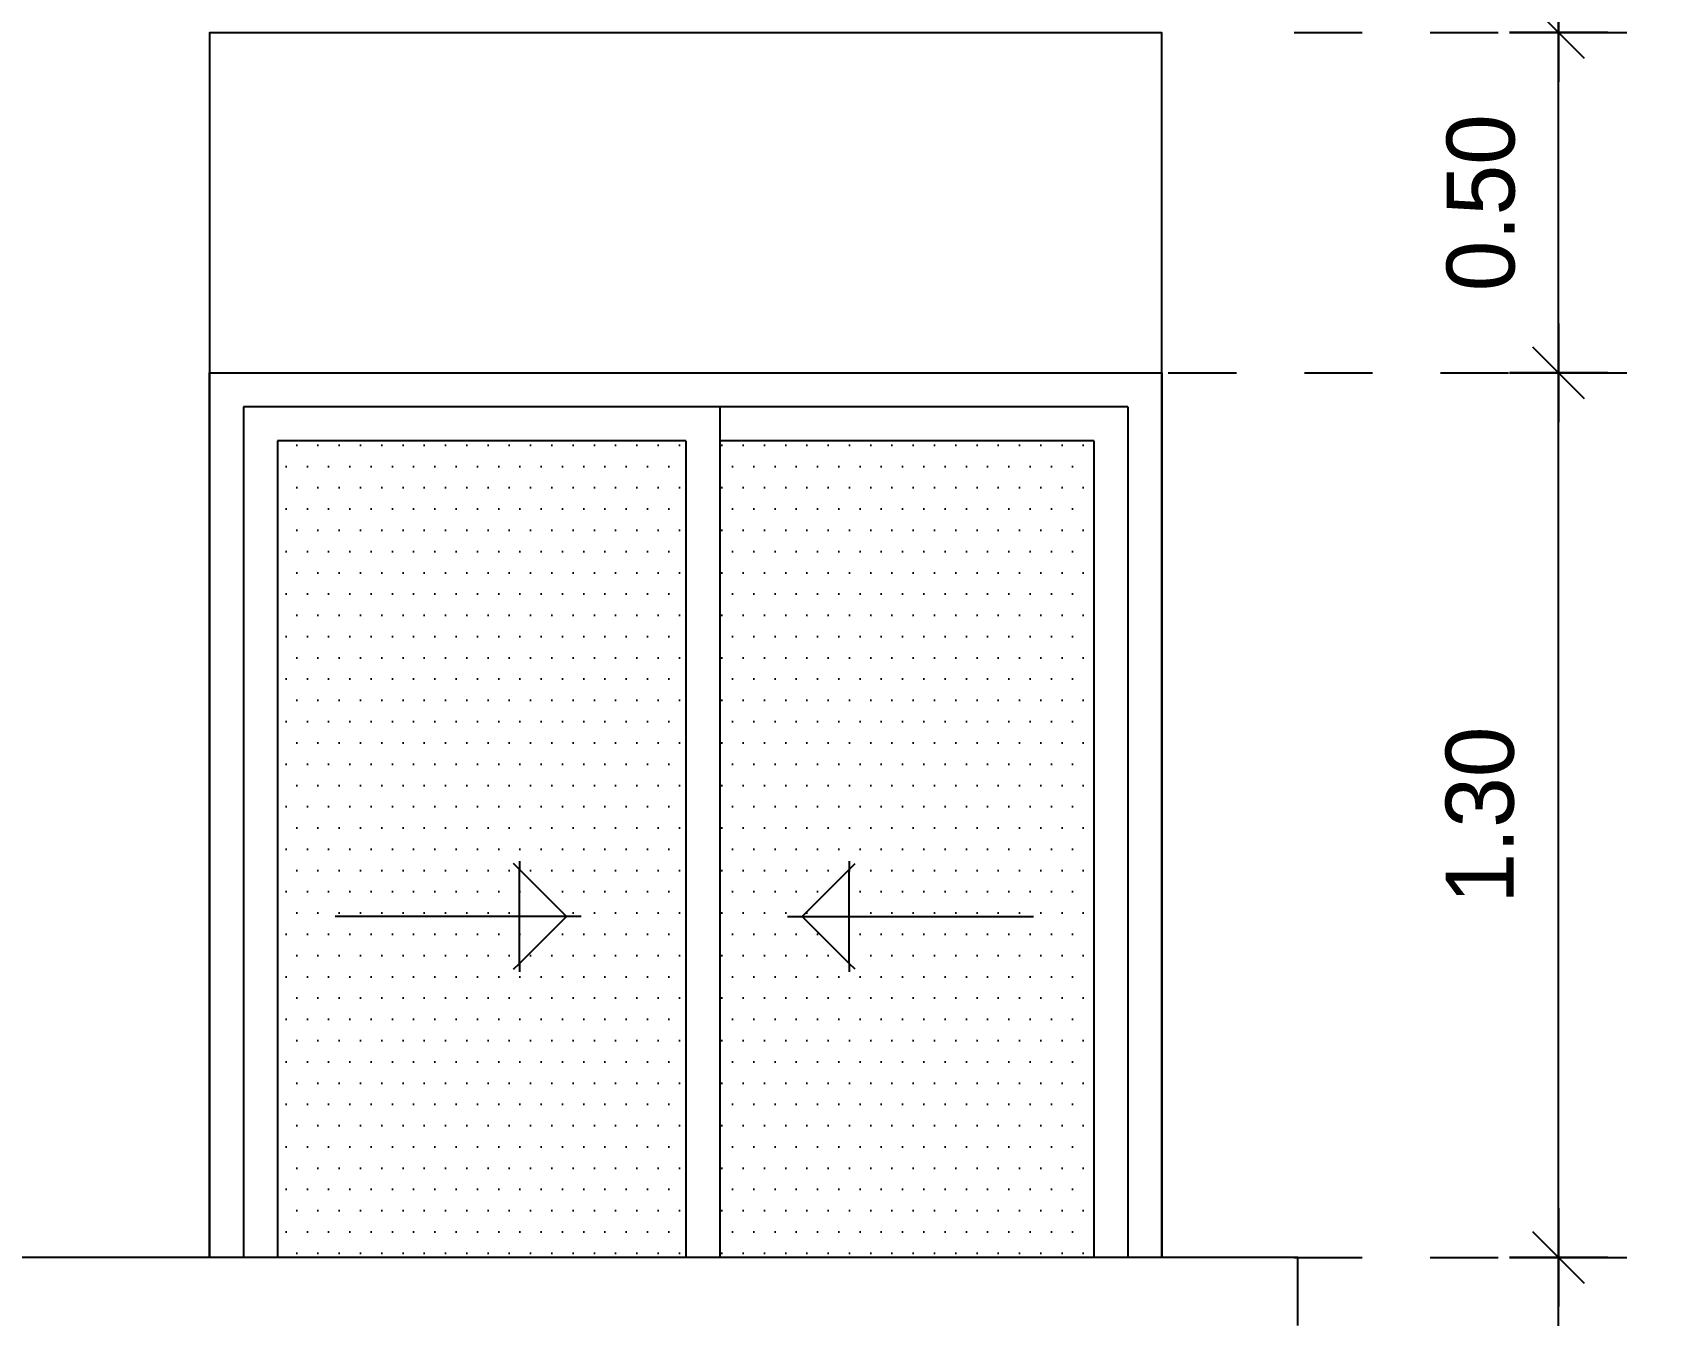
# Model space of a CAD drawing. Extents: x 185 to 567, y -69 to 170.
# Drawn here: x 318.122 to 320.523, y -41.521 to -39.636 of the extents above; entities that cross this region are included whole.
import ezdxf

# ---------------------------------------------------------------- set-up
doc = ezdxf.new("R2010")
doc.units = 0
doc.header["$LTSCALE"] = 0.25
doc.header["$MEASUREMENT"] = 0
doc.header["$PDMODE"] = 35
doc.header["$PDSIZE"] = -1
doc.linetypes.add('DOT2', pattern=[0.125, 0, -0.125])
doc.layers.get('0').update_dxf_attribs({"linetype": 'CONTINUOUS'})
doc.layers.get('Defpoints').update_dxf_attribs({"linetype": 'CONTINUOUS'})
for name, color, linetype in [('A-ELV 4', 41, 'CONTINUOUS'), ('A-IDM', 221, 'CONTINUOUS'), ('A-WIN', 3, 'CONTINUOUS'), ('A-WIN HAT', 125, 'CONTINUOUS')]:
    doc.layers.add(name, color=color, linetype=linetype)
doc.styles.add('XARAB', font='xarab.shx')
doc.dimstyles.new('DIM50', dxfattribs={"dimtxt": 0.1, "dimasz": 0.06, "dimexe": 0.1, "dimexo": 0, "dimgap": 0.05, "dimtad": 1, "dimzin": 3, "dimdsep": 46, "dimtxsty": 'XARAB', "dimblk": 'DTICK', "dimcen": 0.09, "dimclrd": 256, "dimclre": 5, "dimclrt": 3, "dimadec": 0, "dimazin": 3, "dimtfac": 1, "dimtix": 1, "dimtmove": 2, "dimatfit": 0, "dimldrblk": 'DTICK', "dimfxl": 0.15, "dimtolj": 1, "dimtzin": 3, "dimlwd": -3, "dimlwe": -3, "dimarcsym": 0})

# ---------------------------------------------------------------- blocks, each defined once
blk = doc.blocks.new('A$C5D9A0A75')
at = {"color": 8}
for p, q in [((-0.2424, -0.5809), (-0.251, -0.5723)), ((-0.2424, -0.5687), (-0.2424, -0.5809)), ((0.2424, -0.5687), (0.2424, -0.5809)), ((0.2424, -0.5809), (0.251, -0.5723)), ((-0.1517, -0.65), (-0.1733, -0.65)), ((0.1517, -0.65), (0.1733, -0.65)), ((-0.251, -0.7277), (-0.2424, -0.7191)), ((-0.2424, -0.7191), (-0.2424, -0.7313)), ((0.2424, -0.7191), (0.2424, -0.7313)), ((0.251, -0.7277), (0.2424, -0.7191))]:
    blk.add_line(p, q, dxfattribs=at)
for p, q in [((-0.1733, -0.65), (-0.5132, -0.65)), ((0.1733, -0.65), (0.5132, -0.65))]:
    blk.add_line(p, q)
at = {"elevation": 0}
for points in [[(-0.2424, -0.5809), (-0.1733, -0.65), (-0.2424, -0.7191), (-0.2424, -0.5809)], [(0.2424, -0.5809), (0.1733, -0.65), (0.2424, -0.7191), (0.2424, -0.5809)]]:
    blk.add_lwpolyline(points, dxfattribs=at)
blk = doc.blocks.new('DTICK')
for p, q in [((0, 1.207), (0, -1.207)), ((-1.207, 0), (1.207, 0))]:
    blk.add_line(p, q)
at = {"color": 3}
blk.add_line((-0.629, -0.629), (0.629, 0.629), dxfattribs=at)
blk = doc.blocks.new('*D1792')
at = {"layer": 'A-IDM', "color": 5, "linetype": 'DOT2', "lineweight": -3, "transparency": 16777216}
for p, q in [((319.9759, -41.4356), (320.4647, -41.4356)), ((320.523, -42.0856), (320.2647, -42.0856))]:
    blk.add_line(p, q, dxfattribs=at)
at = {"layer": 'A-IDM', "lineweight": -3, "transparency": 16777216}
blk.add_line((320.3647, -42.0256), (320.3647, -41.4956), dxfattribs=at)
at = {"layer": 'Defpoints', "color": 0, "transparency": 16777216}
for p in [(319.9759, -41.4356, 0), (320.3647, -41.4356), (320.523, -42.0856, 0)]:
    blk.add_point(p, dxfattribs=at)
at = {"layer": 'A-IDM', "lineweight": -3, "transparency": 16777216, "xscale": 0.06, "yscale": 0.06, "zscale": 0.06}
for p, rotation in [((320.3647, -41.4356), 90), ((320.3647, -42.0856), 270)]:
    blk.add_blockref('DTICK', p, dxfattribs=dict(at, rotation=rotation))
at = {"layer": 'A-IDM', "color": 3, "transparency": 16777216, "insert": (320.2491, -41.7606), "char_height": 0.1, "attachment_point": 5, "rotation": 90, "style": 'XARAB'}
blk.add_mtext('\\A1;0.65', dxfattribs=at)
blk = doc.blocks.new('*D1793')
at = {"layer": 'A-IDM', "color": 5, "linetype": 'DOT2', "lineweight": -3, "transparency": 16777216}
for p, q in [((319.7909, -40.1356), (320.4647, -40.1356)), ((319.9759, -41.4356), (320.4647, -41.4356))]:
    blk.add_line(p, q, dxfattribs=at)
at = {"layer": 'A-IDM', "lineweight": -3, "transparency": 16777216}
blk.add_line((320.3647, -41.3756), (320.3647, -40.1956), dxfattribs=at)
at = {"layer": 'Defpoints', "color": 0, "transparency": 16777216}
for p in [(319.7909, -40.1356, 0), (320.3647, -40.1356), (319.9759, -41.4356, 0)]:
    blk.add_point(p, dxfattribs=at)
at = {"layer": 'A-IDM', "lineweight": -3, "transparency": 16777216, "xscale": 0.06, "yscale": 0.06, "zscale": 0.06}
for p, rotation in [((320.3647, -40.1356), 90), ((320.3647, -41.4356), 270)]:
    blk.add_blockref('DTICK', p, dxfattribs=dict(at, rotation=rotation))
at = {"layer": 'A-IDM', "color": 3, "transparency": 16777216, "insert": (320.2493, -40.7856), "char_height": 0.1, "attachment_point": 5, "rotation": 90, "style": 'XARAB'}
blk.add_mtext('\\A1;1.30', dxfattribs=at)
blk = doc.blocks.new('*D1794')
at = {"layer": 'A-IDM', "color": 5, "linetype": 'DOT2', "lineweight": -3, "transparency": 16777216}
for p, q in [((319.9759, -39.6356), (320.4647, -39.6356)), ((319.7909, -40.1356), (320.4647, -40.1356))]:
    blk.add_line(p, q, dxfattribs=at)
at = {"layer": 'A-IDM', "lineweight": -3, "transparency": 16777216}
blk.add_line((320.3647, -40.0756), (320.3647, -39.6956), dxfattribs=at)
at = {"layer": 'Defpoints', "color": 0, "transparency": 16777216}
for p in [(319.9759, -39.6356, 0), (320.3647, -39.6356), (319.7909, -40.1356, 0)]:
    blk.add_point(p, dxfattribs=at)
at = {"layer": 'A-IDM', "lineweight": -3, "transparency": 16777216, "xscale": 0.06, "yscale": 0.06, "zscale": 0.06}
for p, rotation in [((320.3647, -39.6356), 90), ((320.3647, -40.1356), 270)]:
    blk.add_blockref('DTICK', p, dxfattribs=dict(at, rotation=rotation))
at = {"layer": 'A-IDM', "color": 3, "transparency": 16777216, "insert": (320.2506, -39.8856), "char_height": 0.1, "attachment_point": 5, "rotation": 90, "style": 'XARAB'}
blk.add_mtext('\\A1;0.50', dxfattribs=at)
blk = doc.blocks.new('*D1795')
at = {"layer": 'A-IDM', "color": 5, "linetype": 'DOT2', "lineweight": -3, "transparency": 16777216}
for p, q in [((319.9759, -39.0856), (320.4647, -39.0856)), ((319.9759, -39.6356), (320.4647, -39.6356))]:
    blk.add_line(p, q, dxfattribs=at)
at = {"layer": 'A-IDM', "lineweight": -3, "transparency": 16777216}
blk.add_line((320.3647, -39.5756), (320.3647, -39.1456), dxfattribs=at)
at = {"layer": 'Defpoints', "color": 0, "transparency": 16777216}
for p in [(319.9759, -39.0856, 0), (320.3647, -39.0856), (319.9759, -39.6356, 0)]:
    blk.add_point(p, dxfattribs=at)
at = {"layer": 'A-IDM', "lineweight": -3, "transparency": 16777216, "xscale": 0.06, "yscale": 0.06, "zscale": 0.06}
for p, rotation in [((320.3647, -39.0856), 90), ((320.3647, -39.6356), 270)]:
    blk.add_blockref('DTICK', p, dxfattribs=dict(at, rotation=rotation))
at = {"layer": 'A-IDM', "color": 3, "transparency": 16777216, "insert": (320.2506, -39.3606), "char_height": 0.1, "attachment_point": 5, "rotation": 90, "style": 'XARAB'}
blk.add_mtext('\\A1;0.55', dxfattribs=at)

msp = doc.modelspace()

# ---------------------------------------------------------------- hatches: boundary and pattern name
at = {"layer": 'A-WIN HAT'}
h = msp.add_hatch(dxfattribs=at)
h.set_pattern_fill('DOTS', color=256, scale=0.5, style=0)
h.set_pattern_definition([(180, (319.6815, -42.085556), (-0.015625, 0.03125), [0, -0.03125])])
h.paths.add_polyline_path([(318.4815, -40.2356), (319.0815, -40.2356), (319.0815, -41.4356), (318.4815, -41.4356)])
h.paths.add_polyline_path([(318.8391, -40.8654), (318.8391, -41.0035), (318.9082, -40.9344)], flags=16)
h.paths.add_polyline_path([(319.1315, -40.2356), (319.6815, -40.2356), (319.6815, -41.4356), (319.1315, -41.4356)])
h.paths.add_polyline_path([(319.3239, -40.8654), (319.2548, -40.9344), (319.3239, -41.0035)], flags=16)
h.paths.add_polyline_path([(318.4815, -41.5356), (319.0815, -41.5356), (319.0815, -42.0856), (318.4815, -42.0856)])
h.paths.add_polyline_path([(319.1315, -41.5356), (319.6815, -41.5356), (319.6815, -42.0856), (319.1315, -42.0856)])

# ---------------------------------------------------------------- linework, layer by layer
at = {"layer": 'A-ELV 4'}
for p, q in [((319.9815, -41.4356), (316.2615, -41.4356)), ((319.9815, -41.5356), (319.9815, -41.4356)), ((319.9815, -41.5356), (319.9815, -41.4356))]:
    msp.add_line(p, q, dxfattribs=at)
at = {"layer": 'A-ELV 4', "elevation": 0}
msp.add_lwpolyline([(319.7815, -41.4356), (319.7815, -39.6357), (318.3815, -39.6357), (318.3815, -41.4356)], dxfattribs=at)
at = {"layer": 'A-WIN'}
for p, q in [((318.3815, -40.1356), (319.7815, -40.1356)), ((318.3815, -41.4356), (318.3815, -40.1356)), ((318.3815, -40.1356), (318.3815, -41.4356)), ((319.7815, -41.4356), (319.7815, -40.1356)), ((319.7815, -40.1356), (319.7815, -41.4356)), ((319.7315, -40.1856), (318.4315, -40.1856)), ((318.4315, -40.1856), (318.4315, -41.4356)), ((319.1315, -40.1856), (319.1315, -41.4356)), ((319.7315, -40.1856), (319.7315, -41.4356)), ((319.0815, -40.2356), (318.4815, -40.2356)), ((318.4815, -40.2356), (318.4815, -41.4356)), ((319.0815, -40.2356), (319.0815, -41.4356)), ((319.6815, -40.2356), (319.1315, -40.2356)), ((319.6815, -40.2356), (319.6815, -41.4356))]:
    msp.add_line(p, q, dxfattribs=at)

# ---------------------------------------------------------------- block references
msp.add_blockref('A$C5D9A0A75', (319.0795, -40.2844, 0), dxfattribs=at)

# ---------------------------------------------------------------- dimensions: what is measured, and where the dimension line sits
at = {"layer": 'A-IDM'}
for base, p1, p2, picture, middle in [((320.3647, -39.0856, 0), (319.9759, -39.6356, 0), (319.9759, -39.0856, 0), '*D1795', (320.2506, -39.3606, 0)), ((320.3647, -39.6356, 0), (319.7909, -40.1356, 0), (319.9759, -39.6356, 0), '*D1794', (320.2506, -39.8856, 0)), ((320.3647, -40.1356, 0), (319.9759, -41.4356, 0), (319.7909, -40.1356, 0), '*D1793', (320.2493, -40.7856, 0)), ((320.3647, -41.4356, 0), (320.523, -42.0856, 0), (319.9759, -41.4356, 0), '*D1792', (320.2491, -41.7606, 0))]:
    dim = msp.add_linear_dim(base=base, p1=p1, p2=p2, angle=90, dimstyle='DIM50', override={"dimfxl": 0.15}, dxfattribs=at)
    dim.commit()
    dim.dimension.update_dxf_attribs({"geometry": picture, "text_midpoint": middle})

doc.saveas('drawing.dxf')
